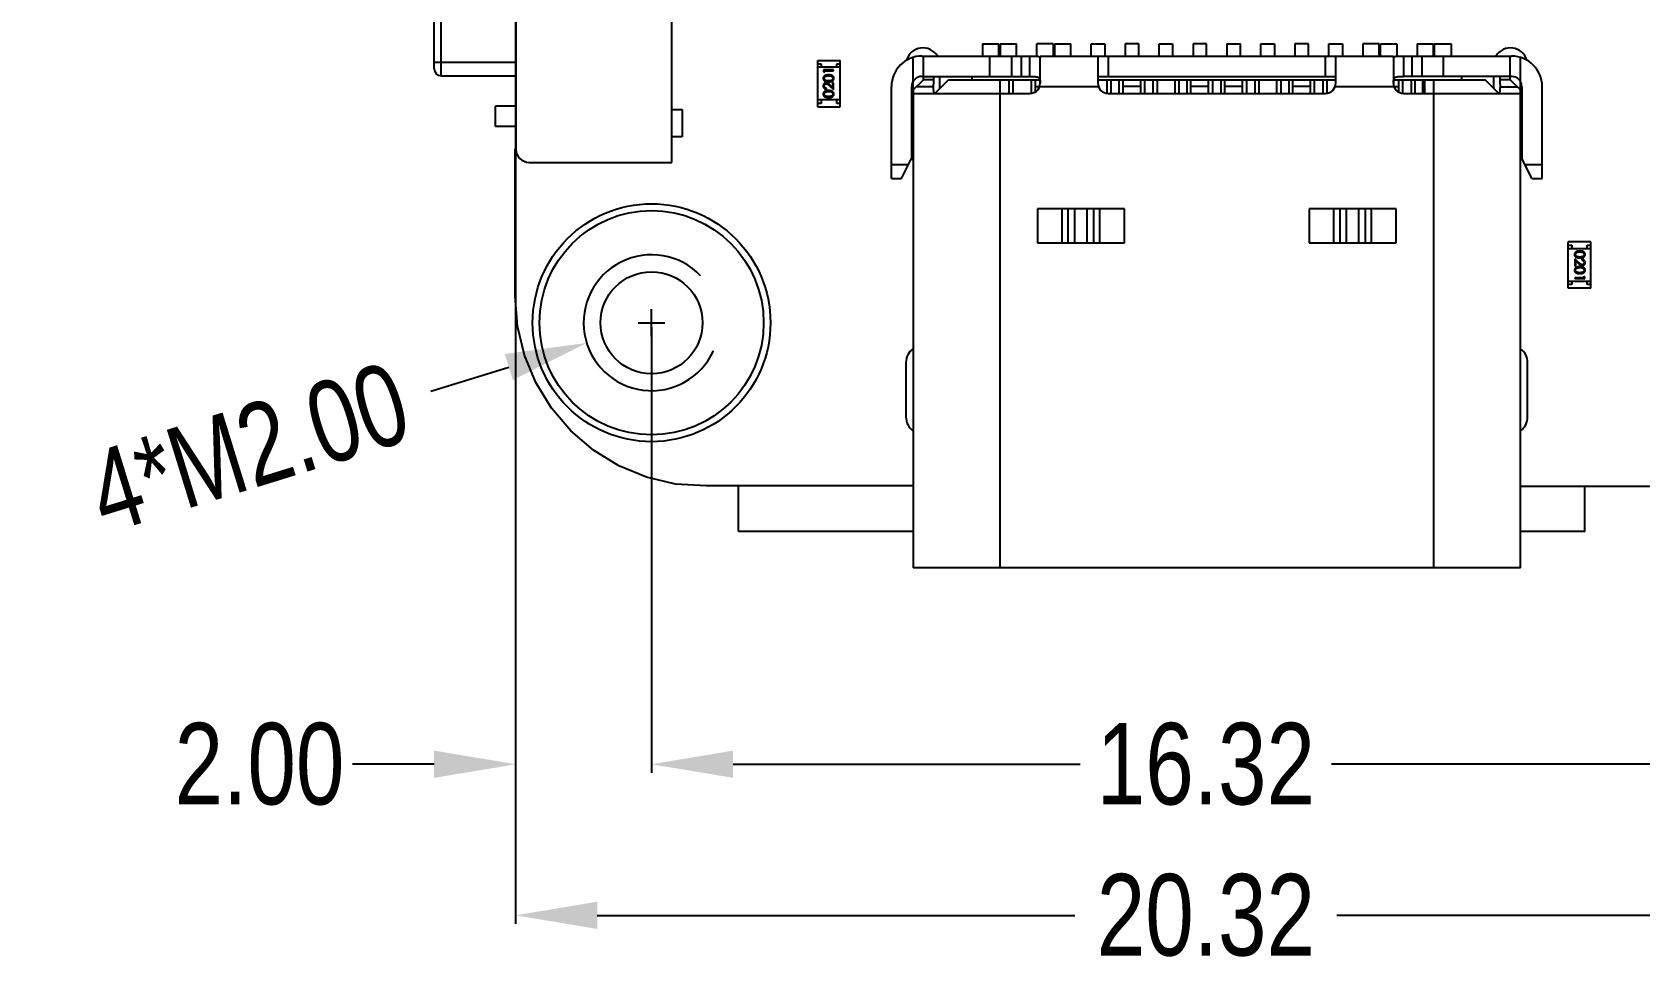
# Model space of a CAD drawing. Header units: inches. Extents: x -13 to 119, y -33 to 44.
# Drawn here: x 80.56 to 104.23, y -18.04 to -4.26 of the extents above; entities that cross this region are included whole.
import ezdxf

# ---------------------------------------------------------------- set-up
doc = ezdxf.new("R2010")
doc.units = ezdxf.units.IN
doc.header["$LTSCALE"] = 1.21
doc.header["$MEASUREMENT"] = 0
doc.header["$PDMODE"] = 3
doc.header["$PDSIZE"] = 0.3125
doc.layers.get('0').update_dxf_attribs({"linetype": 'CONTINUOUS'})
doc.layers.get('Defpoints').update_dxf_attribs({"linetype": 'CONTINUOUS'})
doc.layers.add('DIM', color=3, linetype='CONTINUOUS')
doc.styles.get("Standard").update_dxf_attribs({"font": 'txt', "width": 0.8})
doc.dimstyles.get("Standard").update_dxf_attribs({"dimtxt": 0.15625, "dimasz": 0.1875, "dimexe": 0.125, "dimexo": 0.0625, "dimgap": 0.09, "dimtad": 0, "dimtih": 1, "dimtoh": 1, "dimzin": 4, "dimdsep": 46, "dimtxsty": 'Standard', "dimblk": '_FILLED', "dimblk1": '_FILLED', "dimblk2": '_FILLED', "dimcen": 0.09, "dimazin": 1, "dimtp": 0.01, "dimtm": 0.01, "dimtfac": 1, "dimtofl": 0, "dimtmove": 0, "dimatfit": 3, "dimldrblk": '_FILLED', "dimfxl": 1, "dimtolj": 1, "dimtzin": 4, "dimarcsym": 0})

# ---------------------------------------------------------------- blocks, each defined once
blk = doc.blocks.new('_FILLED')
at = {"color": 0, "linetype": 'ByBlock'}
blk.add_solid([(0, 0), (-1, 0.167), (-1, -0.167)], dxfattribs=at)
blk = doc.blocks.new('*D25')
at = {"layer": 'Defpoints', "color": 0}
for p in [(89.682, -8.532), (106.002, -8.532), (89.682, -15.027)]:
    blk.add_point(p, dxfattribs=at)
at = {"layer": 'DIM', "color": 0, "lineweight": -2}
for p, q in [((89.682, -8.595), (89.682, -15.152)), ((106.002, -8.595), (106.002, -15.152)), ((90.882, -15.027), (95.992, -15.027)), ((104.802, -15.027), (99.692, -15.027))]:
    blk.add_line(p, q, dxfattribs=at)
at = {"layer": 'DIM', "color": 0, "lineweight": -2, "xscale": 1.2, "yscale": 1.2, "zscale": 1.2, "rotation": 180}
blk.add_blockref('_FILLED', (89.682, -15.027), dxfattribs=at)
at = {"layer": 'DIM', "color": 0, "lineweight": -2, "xscale": 1.2, "yscale": 1.2, "zscale": 1.2}
blk.add_blockref('_FILLED', (106.002, -15.027), dxfattribs=at)
at = {"layer": 'DIM', "color": 0, "insert": (97.842, -15.027), "char_height": 1.2, "attachment_point": 5}
blk.add_mtext('\\A1;16.32', dxfattribs=at)
blk = doc.blocks.new('*D26')
at = {"layer": 'Defpoints', "color": 0}
for p in [(87.682, 22.649), (108.002, -8.147), (108.002, -17.25)]:
    blk.add_point(p, dxfattribs=at)
at = {"layer": 'DIM', "color": 0, "lineweight": -2}
for p, q in [((87.682, 22.586), (87.682, -17.375)), ((108.002, -8.21), (108.002, -17.375)), ((88.882, -17.25), (95.912, -17.25)), ((106.802, -17.25), (99.772, -17.25))]:
    blk.add_line(p, q, dxfattribs=at)
at = {"layer": 'DIM', "color": 0, "lineweight": -2, "xscale": 1.2, "yscale": 1.2, "zscale": 1.2, "rotation": 180}
blk.add_blockref('_FILLED', (87.682, -17.25), dxfattribs=at)
at = {"layer": 'DIM', "color": 0, "lineweight": -2, "xscale": 1.2, "yscale": 1.2, "zscale": 1.2}
blk.add_blockref('_FILLED', (108.002, -17.25), dxfattribs=at)
at = {"layer": 'DIM', "color": 0, "insert": (97.842, -17.25), "char_height": 1.2, "attachment_point": 5}
blk.add_mtext('\\A1;20.32', dxfattribs=at)
blk = doc.blocks.new('*D33')
at = {"layer": 'Defpoints', "color": 0}
for p in [(89.682, -8.532), (87.682, -15.027), (87.682, -15.027)]:
    blk.add_point(p, dxfattribs=at)
at = {"layer": 'DIM', "color": 0, "lineweight": -2}
for p, q in [((89.682, -8.595), (89.682, -15.152)), ((86.482, -15.027), (85.282, -15.027)), ((87.682, -15.09), (87.682, -15.152)), ((90.882, -15.027), (92.082, -15.027))]:
    blk.add_line(p, q, dxfattribs=at)
at = {"layer": 'DIM', "color": 0, "lineweight": -2, "xscale": 1.2, "yscale": 1.2, "zscale": 1.2}
blk.add_blockref('_FILLED', (87.682, -15.027), dxfattribs=at)
at = {"layer": 'DIM', "color": 0, "lineweight": -2, "xscale": 1.2, "yscale": 1.2, "zscale": 1.2, "rotation": 180}
blk.add_blockref('_FILLED', (89.682, -15.027), dxfattribs=at)
at = {"layer": 'DIM', "color": 0, "insert": (83.912, -15.027), "char_height": 1.2, "attachment_point": 5}
blk.add_mtext('\\A1;2.00', dxfattribs=at)
blk = doc.blocks.new('*D39')
at = {"layer": 'Defpoints', "color": 0}
for p in [(90.638, -8.235), (88.727, -8.828)]:
    blk.add_point(p, dxfattribs=at)
at = {"layer": 'DIM', "color": 0, "lineweight": -2}
for p, q in [((89.682, -8.729), (89.682, -8.333)), ((89.484, -8.531), (89.88, -8.531)), ((86.435, -9.538), (87.581, -9.183))]:
    blk.add_line(p, q, dxfattribs=at)
at = {"layer": 'DIM', "color": 0, "lineweight": -2, "xscale": 1.2, "yscale": 1.2, "zscale": 1.2, "rotation": 17.21939374093092}
blk.add_blockref('_FILLED', (88.727, -8.828), dxfattribs=at)
at = {"layer": 'DIM', "color": 0, "insert": (83.751, -10.37), "char_height": 1.2, "attachment_point": 5, "rotation": 17.2194}
blk.add_mtext('\\A1;4*M2.00', dxfattribs=at)

msp = doc.modelspace()

# ---------------------------------------------------------------- linework, layer by layer
at = {"color": 7, "linetype": 'Continuous'}
for p, q in [((89.983, -6.171), (89.983, -1.621)), ((87.683, -1.821), (87.683, -5.971)), ((86.483, -4.796), (86.483, -2.996)), ((86.583, -4.896), (86.583, -2.896)), ((94.553, -4.429), (94.793, -4.429)), ((94.553, -4.429), (94.553, -4.607)), ((94.793, -4.607), (94.793, -4.429)), ((94.813, -4.429), (95.053, -4.429)), ((94.813, -4.429), (94.813, -4.607)), ((95.053, -4.607), (95.053, -4.429)), ((95.593, -4.429), (95.353, -4.429)), ((95.353, -4.607), (95.353, -4.429)), ((95.593, -4.429), (95.593, -4.607)), ((95.613, -4.429), (95.853, -4.429)), ((95.613, -4.429), (95.613, -4.607)), ((95.853, -4.607), (95.853, -4.429)), ((96.153, -4.429), (96.353, -4.429)), ((96.153, -4.607), (96.153, -4.429)), ((96.353, -4.429), (96.353, -4.607)), ((96.853, -4.429), (96.653, -4.429)), ((96.653, -4.429), (96.653, -4.607)), ((96.853, -4.607), (96.853, -4.429)), ((97.153, -4.429), (97.353, -4.429)), ((97.153, -4.607), (97.153, -4.429)), ((97.353, -4.429), (97.353, -4.607)), ((97.853, -4.429), (97.653, -4.429)), ((97.653, -4.429), (97.653, -4.607)), ((97.853, -4.607), (97.853, -4.429)), ((98.153, -4.429), (98.353, -4.429)), ((98.153, -4.429), (98.153, -4.607)), ((98.353, -4.607), (98.353, -4.429)), ((98.653, -4.429), (98.853, -4.429)), ((98.653, -4.607), (98.653, -4.429)), ((98.853, -4.429), (98.853, -4.607)), ((99.353, -4.429), (99.153, -4.429)), ((99.153, -4.429), (99.153, -4.607)), ((99.353, -4.607), (99.353, -4.429)), ((99.653, -4.429), (99.853, -4.429)), ((99.653, -4.607), (99.653, -4.429)), ((99.853, -4.429), (99.853, -4.607)), ((100.393, -4.429), (100.153, -4.429)), ((100.153, -4.429), (100.153, -4.607)), ((100.393, -4.607), (100.393, -4.429)), ((100.413, -4.429), (100.653, -4.429)), ((100.413, -4.607), (100.413, -4.429)), ((100.653, -4.429), (100.653, -4.607)), ((100.953, -4.429), (101.188, -4.429)), ((100.953, -4.429), (100.953, -4.607)), ((101.188, -4.429), (101.188, -4.608)), ((101.203, -4.429), (101.453, -4.429)), ((101.203, -4.429), (101.203, -4.608)), ((101.453, -4.429), (101.453, -4.608)), ((86.483, -4.696), (87.683, -4.696)), ((92.128, -4.673), (92.458, -4.673)), ((92.128, -5.353), (92.128, -4.673)), ((92.128, -4.723), (92.178, -4.723)), ((92.178, -4.723), (92.178, -4.773)), ((92.408, -4.723), (92.458, -4.723)), ((92.408, -4.773), (92.408, -4.723)), ((92.458, -5.353), (92.458, -4.673)), ((93.533, -5.105), (93.533, -4.626)), ((93.663, -4.607), (95.253, -4.607)), ((93.683, -4.957), (93.683, -4.607)), ((94.663, -4.907), (94.663, -4.607)), ((94.984, -4.907), (94.984, -4.607)), ((95.124, -4.607), (95.124, -4.907)), ((95.253, -4.907), (95.253, -4.607)), ((95.403, -4.607), (100.603, -4.607)), ((95.403, -5.007), (95.403, -4.633)), ((96.253, -4.607), (96.253, -5.007)), ((96.403, -4.607), (96.403, -4.907)), ((99.603, -4.907), (99.603, -4.607)), ((99.753, -5.007), (99.753, -4.607)), ((100.603, -4.633), (100.603, -5.007)), ((100.753, -4.607), (102.343, -4.608)), ((100.753, -4.607), (100.753, -4.907)), ((100.881, -4.907), (100.881, -4.607)), ((101.021, -4.607), (101.021, -4.907)), ((101.342, -4.908), (101.342, -4.608)), ((102.323, -4.958), (102.323, -4.608)), ((102.473, -5.106), (102.473, -4.627)), ((86.583, -4.896), (87.683, -4.896)), ((92.458, -4.773), (92.128, -4.773)), ((92.363, -4.811), (92.213, -4.811)), ((92.213, -4.811), (92.213, -4.839)), ((92.213, -4.839), (92.228, -4.847)), ((92.228, -4.824), (92.363, -4.824)), ((92.228, -4.847), (92.228, -4.824)), ((92.288, -4.897), (92.325, -4.903)), ((92.363, -4.824), (92.363, -4.811)), ((93.534, -5.105), (93.683, -4.957)), ((93.663, -4.907), (95.253, -4.907)), ((93.833, -4.957), (93.683, -4.957)), ((93.833, -4.907), (93.833, -5.021)), ((94.053, -4.957), (93.853, -5.157)), ((93.927, -5.082), (93.927, -4.907)), ((94.053, -4.957), (95.397, -4.957)), ((94.403, -4.957), (94.403, -4.907)), ((94.812, -12.137), (94.813, -4.957)), ((94.94, -4.957), (94.94, -5.157)), ((95, -4.957), (95, -5.157)), ((95.268, -4.957), (95.268, -5.155)), ((95.328, -4.957), (95.328, -5.135)), ((96.253, -4.907), (99.753, -4.907)), ((96.253, -4.957), (99.753, -4.957)), ((96.383, -4.957), (96.383, -5.154)), ((96.443, -4.957), (96.443, -5.157)), ((96.563, -4.957), (96.563, -5.157)), ((96.623, -5.157), (96.623, -4.957)), ((96.883, -5.157), (96.883, -4.957)), ((96.943, -5.157), (96.943, -4.957)), ((97.063, -4.957), (97.063, -5.157)), ((97.123, -4.957), (97.123, -5.157)), ((97.383, -4.957), (97.383, -5.157)), ((97.443, -4.957), (97.443, -5.157)), ((97.563, -4.957), (97.563, -5.157)), ((97.623, -5.157), (97.623, -4.957)), ((97.883, -5.157), (97.883, -4.957)), ((97.943, -5.157), (97.943, -4.957)), ((98.063, -4.957), (98.063, -5.157)), ((98.123, -5.157), (98.123, -4.957)), ((98.383, -5.157), (98.383, -4.957)), ((98.443, -5.157), (98.443, -4.957)), ((98.563, -4.957), (98.563, -5.157)), ((98.623, -4.957), (98.623, -5.157)), ((98.883, -4.957), (98.883, -5.157)), ((98.943, -4.957), (98.943, -5.157)), ((99.063, -4.957), (99.063, -5.157)), ((99.123, -5.157), (99.123, -4.957)), ((99.383, -5.157), (99.383, -4.957)), ((99.443, -5.157), (99.443, -4.957)), ((99.563, -4.957), (99.563, -5.157)), ((99.623, -4.957), (99.623, -5.154)), ((100.608, -4.957), (101.953, -4.958)), ((100.683, -5.138), (100.683, -4.957)), ((100.743, -5.156), (100.743, -4.957)), ((102.343, -4.908), (100.753, -4.907)), ((100.863, -4.957), (100.863, -5.157)), ((100.923, -5.157), (100.923, -4.957)), ((101.035, -5.157), (101.035, -4.957)), ((101.065, -5.157), (101.065, -4.957)), ((101.193, -4.957), (101.192, -12.137)), ((101.603, -4.908), (101.603, -4.958)), ((102.153, -5.158), (101.953, -4.958)), ((102.077, -4.908), (102.077, -5.083)), ((102.173, -5.021), (102.173, -4.908)), ((102.323, -4.958), (102.173, -4.958)), ((102.323, -4.958), (102.471, -5.106)), ((92.259, -5.095), (92.259, -5.082)), ((92.288, -5.128), (92.325, -5.134)), ((92.301, -5.043), (92.363, -5.101)), ((92.347, -5.069), (92.307, -5.032)), ((92.363, -4.999), (92.347, -4.999)), ((92.347, -4.999), (92.347, -5.069)), ((92.363, -5.101), (92.363, -4.999)), ((93.212, -6.407), (93.213, -5.057)), ((93.512, -6.107), (93.513, -5.057)), ((93.533, -5.107), (93.532, -12.137)), ((93.548, -5.157), (95.253, -5.157)), ((93.583, -5.057), (93.833, -5.057)), ((93.833, -5.057), (93.833, -5.021)), ((95.328, -5.057), (96.261, -5.057)), ((96.403, -5.157), (99.603, -5.157)), ((96.883, -5.057), (96.623, -5.057)), ((97.883, -5.057), (97.623, -5.057)), ((98.383, -5.057), (98.123, -5.057)), ((99.383, -5.057), (99.123, -5.057)), ((99.744, -5.057), (100.683, -5.057)), ((100.753, -5.157), (102.457, -5.158)), ((102.173, -5.021), (102.172, -5.058)), ((102.172, -5.058), (102.423, -5.058)), ((102.472, -12.138), (102.473, -5.108)), ((102.493, -5.058), (102.492, -6.108)), ((102.792, -6.408), (102.793, -5.058)), ((87.683, -5.346), (87.383, -5.346)), ((87.383, -5.646), (87.383, -5.346)), ((89.983, -5.396), (90.133, -5.396)), ((90.133, -5.396), (90.133, -5.796)), ((92.458, -5.253), (92.128, -5.253)), ((92.178, -5.303), (92.128, -5.303)), ((92.128, -5.353), (92.458, -5.353)), ((92.178, -5.253), (92.178, -5.303)), ((92.408, -5.303), (92.408, -5.253)), ((92.458, -5.303), (92.408, -5.303)), ((93.533, -5.314), (93.513, -5.314)), ((102.493, -5.314), (102.473, -5.314)), ((87.683, -5.646), (87.383, -5.646)), ((90.133, -5.796), (89.983, -5.796)), ((93.532, -5.827), (93.512, -5.827)), ((102.492, -5.828), (102.472, -5.828)), ((87.674, -8.141), (87.674, -5.971)), ((93.362, -6.407), (93.512, -6.107)), ((93.512, -5.977), (93.532, -5.977)), ((102.472, -5.978), (102.492, -5.978)), ((102.642, -6.408), (102.492, -6.108)), ((87.883, -6.171), (89.983, -6.171)), ((93.462, -6.207), (93.212, -6.207)), ((102.792, -6.208), (102.542, -6.208)), ((93.212, -6.407), (93.362, -6.407)), ((102.642, -6.408), (102.792, -6.408)), ((96.643, -6.857), (95.362, -6.857)), ((95.362, -6.857), (95.362, -7.357)), ((95.728, -7.357), (95.728, -6.857)), ((95.817, -7.357), (95.817, -6.857)), ((95.908, -6.857), (95.908, -7.357)), ((96.096, -7.357), (96.096, -6.857)), ((96.188, -6.857), (96.188, -7.357)), ((96.277, -6.857), (96.276, -7.357)), ((96.643, -7.357), (96.643, -6.857)), ((100.643, -6.857), (99.362, -6.857)), ((99.362, -6.857), (99.362, -7.357)), ((99.728, -7.357), (99.728, -6.857)), ((99.817, -7.357), (99.817, -6.857)), ((99.908, -6.857), (99.908, -7.357)), ((100.096, -7.357), (100.096, -6.857)), ((100.188, -6.857), (100.188, -7.357)), ((100.277, -6.857), (100.276, -7.357)), ((100.643, -7.357), (100.643, -6.857)), ((95.362, -7.357), (96.643, -7.357)), ((99.362, -7.357), (100.643, -7.357)), ((103.507, -7.34), (103.177, -7.34)), ((103.177, -8.02), (103.177, -7.34)), ((103.177, -7.39), (103.227, -7.39)), ((103.177, -7.44), (103.507, -7.44)), ((103.227, -7.39), (103.227, -7.44)), ((103.347, -7.564), (103.309, -7.558)), ((103.457, -7.39), (103.507, -7.39)), ((103.457, -7.44), (103.457, -7.39)), ((103.507, -8.02), (103.507, -7.34)), ((103.334, -7.649), (103.272, -7.591)), ((103.272, -7.591), (103.272, -7.693)), ((103.272, -7.693), (103.288, -7.693)), ((103.288, -7.623), (103.328, -7.661)), ((103.288, -7.693), (103.288, -7.623)), ((103.347, -7.795), (103.309, -7.789)), ((103.376, -7.597), (103.376, -7.61)), ((103.177, -7.92), (103.507, -7.92)), ((103.227, -7.97), (103.177, -7.97)), ((103.507, -8.02), (103.177, -8.02)), ((103.227, -7.92), (103.227, -7.97)), ((103.407, -7.868), (103.272, -7.868)), ((103.272, -7.868), (103.272, -7.881)), ((103.272, -7.881), (103.422, -7.881)), ((103.422, -7.854), (103.407, -7.845)), ((103.407, -7.845), (103.407, -7.868)), ((103.422, -7.881), (103.422, -7.854)), ((103.457, -7.97), (103.457, -7.92)), ((103.507, -7.97), (103.457, -7.97)), ((87.708, -8.579), (87.674, -8.141)), ((87.811, -9.006), (87.708, -8.579)), ((87.979, -9.412), (87.811, -9.006)), ((93.427, -9.117), (93.427, -9.917)), ((102.577, -9.917), (102.577, -9.117)), ((88.208, -9.786), (87.979, -9.412)), ((88.494, -10.12), (88.208, -9.786)), ((88.827, -10.406), (88.494, -10.12)), ((89.202, -10.635), (88.827, -10.406)), ((89.608, -10.803), (89.202, -10.635)), ((90.035, -10.906), (89.608, -10.803)), ((90.485, -10.931), (90.035, -10.906)), ((93.532, -10.933), (90.485, -10.931)), ((90.962, -11.603), (90.962, -10.932)), ((105.212, -10.94), (102.472, -10.939)), ((103.422, -11.603), (103.422, -10.939)), ((93.532, -11.603), (90.962, -11.603)), ((103.422, -11.603), (102.472, -11.603)), ((102.472, -12.138), (93.532, -12.137))]:
    msp.add_line(p, q, dxfattribs=at)
for radius in [1.75, 1.65]:
    msp.add_circle((89.682, -8.531), radius, dxfattribs=at)
for centre, radius, start, end in [((93.677, -4.737), 0.25, 31.9121, 163.4008), ((102.327, -4.737), 0.25, 16.4822, 148.2457), ((93.663, -5.057), 0.45, 89.9963, 179.9963), ((102.343, -5.058), 0.45, 359.9963, 89.9963), ((86.583, -4.796), 0.1, 180, 270), ((93.663, -5.057), 0.15, 89.9963, 179.9963), ((102.343, -5.058), 0.15, 359.9963, 89.9963), ((95.253, -5.007), 0.15, 269.9963, 359.9963), ((96.403, -5.007), 0.15, 179.9963, 269.9963), ((99.603, -5.007), 0.15, 269.9963, 359.9963), ((100.753, -5.007), 0.15, 179.9963, 269.9963), ((93.383, -5.315), 0.15, 330.0921, 359.9963), ((102.623, -5.315), 0.15, 179.9963, 209.9004), ((87.883, -5.971), 0.2, 180, 270), ((93.677, -5.937), 0.25, 226.5815, 234.0114), ((102.327, -5.937), 0.25, 305.9605, 313.3611), ((93.677, -9.117), 0.25, 126.0252, 180), ((102.327, -9.117), 0.25, 0, 54.0758), ((93.677, -9.917), 0.25, 180, 233.9333), ((102.327, -9.917), 0.25, 305.8821, 0)]:
    msp.add_arc(centre, radius, start, end, dxfattribs=at)
for points, knots in [([(95.253, -4.607), (95.262, -4.607), (95.282, -4.607), (95.31, -4.607), (95.336, -4.608), (95.358, -4.609), (95.377, -4.612), (95.391, -4.616), (95.4, -4.623), (95.403, -4.63), (95.403, -4.633)], [0, 0, 0, 0, 0.184568, 0.362245, 0.525436, 0.668087, 0.785345, 0.875124, 0.941747, 1, 1, 1, 1]), ([(100.603, -4.633), (100.603, -4.63), (100.605, -4.623), (100.614, -4.616), (100.628, -4.612), (100.647, -4.609), (100.669, -4.608), (100.695, -4.608), (100.723, -4.607), (100.743, -4.607), (100.753, -4.607)], [0, 0, 0, 0, 0.058249, 0.124867, 0.214663, 0.331928, 0.474576, 0.637764, 0.815436, 1, 1, 1, 1]), ([(92.288, -4.884), (92.286, -4.884), (92.281, -4.884), (92.274, -4.884), (92.268, -4.885), (92.262, -4.886), (92.257, -4.887), (92.252, -4.888), (92.247, -4.889), (92.243, -4.891), (92.239, -4.893), (92.235, -4.894), (92.231, -4.897), (92.228, -4.899), (92.225, -4.901), (92.222, -4.904), (92.22, -4.907), (92.217, -4.909), (92.215, -4.912), (92.214, -4.915), (92.212, -4.919), (92.211, -4.922), (92.21, -4.925), (92.209, -4.929), (92.209, -4.932), (92.209, -4.935), (92.209, -4.936)], [0, 0, 0, 0, 0.065278, 0.127205, 0.186168, 0.241675, 0.294115, 0.343609, 0.390387, 0.434463, 0.476646, 0.517002, 0.555936, 0.593716, 0.630057, 0.665601, 0.700745, 0.734917, 0.768681, 0.802087, 0.834849, 0.867433, 0.900138, 0.932806, 0.966212, 1, 1, 1, 1]), ([(92.209, -4.936), (92.209, -4.937), (92.209, -4.939), (92.209, -4.943), (92.21, -4.946), (92.211, -4.949), (92.212, -4.953), (92.214, -4.956), (92.215, -4.959), (92.217, -4.962), (92.219, -4.964), (92.222, -4.967), (92.225, -4.97), (92.228, -4.972), (92.231, -4.974), (92.234, -4.976), (92.238, -4.978), (92.242, -4.98), (92.246, -4.981), (92.251, -4.982), (92.256, -4.983), (92.262, -4.984), (92.268, -4.985), (92.274, -4.986), (92.281, -4.986), (92.285, -4.986), (92.288, -4.986)], [0, 0, 0, 0, 0.033742, 0.066533, 0.099153, 0.13154, 0.164087, 0.196563, 0.229707, 0.263315, 0.297504, 0.331686, 0.366482, 0.4021, 0.438958, 0.476748, 0.515985, 0.556589, 0.599519, 0.645765, 0.695487, 0.748721, 0.805687, 0.866754, 0.931405, 1, 1, 1, 1]), ([(92.224, -4.935), (92.224, -4.934), (92.225, -4.93), (92.226, -4.926), (92.228, -4.921), (92.23, -4.917), (92.233, -4.914), (92.235, -4.912), (92.237, -4.91), (92.239, -4.908), (92.242, -4.907), (92.245, -4.905), (92.248, -4.904), (92.252, -4.902), (92.255, -4.901), (92.259, -4.9), (92.263, -4.899), (92.268, -4.899), (92.272, -4.898), (92.277, -4.898), (92.282, -4.897), (92.286, -4.897), (92.288, -4.897)], [0, 0, 0, 0, 0.059689, 0.119507, 0.181075, 0.246162, 0.279894, 0.314468, 0.350403, 0.387474, 0.426147, 0.466624, 0.508745, 0.553328, 0.600058, 0.649177, 0.700552, 0.754894, 0.811825, 0.871514, 0.934319, 1, 1, 1, 1]), ([(92.288, -4.972), (92.286, -4.972), (92.282, -4.972), (92.276, -4.972), (92.271, -4.972), (92.266, -4.971), (92.261, -4.971), (92.257, -4.97), (92.254, -4.969), (92.25, -4.968), (92.247, -4.967), (92.244, -4.965), (92.241, -4.964), (92.239, -4.962), (92.237, -4.96), (92.234, -4.958), (92.233, -4.956), (92.23, -4.954), (92.228, -4.95), (92.226, -4.945), (92.225, -4.94), (92.224, -4.937), (92.224, -4.935)], [0, 0, 0, 0, 0.073302, 0.142286, 0.206253, 0.266017, 0.321612, 0.372532, 0.419497, 0.462398, 0.502825, 0.541489, 0.579034, 0.615143, 0.650298, 0.684912, 0.718701, 0.752189, 0.817245, 0.879117, 0.939613, 1, 1, 1, 1]), ([(92.367, -4.936), (92.367, -4.935), (92.367, -4.932), (92.366, -4.929), (92.365, -4.925), (92.365, -4.922), (92.363, -4.919), (92.362, -4.915), (92.36, -4.912), (92.358, -4.909), (92.356, -4.906), (92.353, -4.904), (92.351, -4.901), (92.348, -4.899), (92.344, -4.896), (92.341, -4.894), (92.337, -4.892), (92.333, -4.891), (92.328, -4.889), (92.324, -4.888), (92.319, -4.887), (92.313, -4.886), (92.307, -4.885), (92.301, -4.884), (92.295, -4.884), (92.29, -4.884), (92.288, -4.884)], [0, 0, 0, 0, 0.033824, 0.067298, 0.10028, 0.133019, 0.165736, 0.198792, 0.232372, 0.266409, 0.301016, 0.336196, 0.371972, 0.408574, 0.446394, 0.485225, 0.525372, 0.567224, 0.611081, 0.65775, 0.70702, 0.759235, 0.814484, 0.873227, 0.934937, 1, 1, 1, 1]), ([(92.351, -4.935), (92.351, -4.937), (92.351, -4.94), (92.35, -4.945), (92.348, -4.95), (92.345, -4.954), (92.343, -4.956), (92.341, -4.959), (92.339, -4.96), (92.337, -4.962), (92.334, -4.964), (92.331, -4.965), (92.328, -4.967), (92.325, -4.968), (92.322, -4.969), (92.318, -4.97), (92.314, -4.971), (92.309, -4.971), (92.305, -4.972), (92.299, -4.972), (92.294, -4.972), (92.29, -4.972), (92.288, -4.972)], [0, 0, 0, 0, 0.060034, 0.120278, 0.182348, 0.247919, 0.281641, 0.315701, 0.350322, 0.385703, 0.421819, 0.459196, 0.497866, 0.538301, 0.58121, 0.628183, 0.679403, 0.734699, 0.794074, 0.858416, 0.927049, 1, 1, 1, 1]), ([(92.288, -4.986), (92.29, -4.986), (92.295, -4.986), (92.302, -4.986), (92.308, -4.985), (92.314, -4.984), (92.319, -4.983), (92.325, -4.982), (92.329, -4.981), (92.334, -4.98), (92.338, -4.978), (92.341, -4.976), (92.345, -4.974), (92.348, -4.972), (92.351, -4.969), (92.354, -4.967), (92.356, -4.964), (92.358, -4.962), (92.36, -4.959), (92.362, -4.956), (92.363, -4.953), (92.365, -4.949), (92.365, -4.946), (92.366, -4.943), (92.367, -4.939), (92.367, -4.937), (92.367, -4.936)], [0, 0, 0, 0, 0.068113, 0.132564, 0.193427, 0.250218, 0.303569, 0.353576, 0.400235, 0.443586, 0.484619, 0.524292, 0.56238, 0.599049, 0.63494, 0.669782, 0.704009, 0.737842, 0.771098, 0.803896, 0.836415, 0.868639, 0.900715, 0.933378, 0.966213, 1, 1, 1, 1]), ([(92.325, -4.903), (92.327, -4.903), (92.329, -4.904), (92.331, -4.906), (92.334, -4.907), (92.337, -4.909), (92.339, -4.91), (92.341, -4.912), (92.343, -4.914), (92.345, -4.917), (92.348, -4.921), (92.35, -4.925), (92.351, -4.93), (92.351, -4.934), (92.351, -4.935)], [0, 0, 0, 0, 0.075949, 0.148549, 0.218996, 0.286119, 0.351826, 0.416074, 0.478265, 0.540325, 0.660405, 0.774606, 0.887187, 1, 1, 1, 1]), ([(95.253, -4.907), (95.264, -4.907), (95.285, -4.907), (95.316, -4.907), (95.344, -4.91), (95.369, -4.916), (95.388, -4.93), (95.397, -4.952), (95.401, -4.978), (95.402, -4.997), (95.402, -5.007)], [0, 0, 0, 0, 0.152712, 0.297903, 0.428287, 0.53978, 0.63798, 0.740984, 0.861776, 1, 1, 1, 1]), ([(100.603, -5.007), (100.603, -4.997), (100.604, -4.979), (100.608, -4.952), (100.616, -4.934), (100.627, -4.923), (100.64, -4.915), (100.661, -4.91), (100.689, -4.908), (100.72, -4.907), (100.741, -4.907), (100.753, -4.907)], [0, 0, 0, 0, 0.138155, 0.258905, 0.36183, 0.410568, 0.460694, 0.572168, 0.702395, 0.847441, 1, 1, 1, 1]), ([(92.253, -5.001), (92.252, -5.001), (92.249, -5.001), (92.245, -5.002), (92.241, -5.003), (92.237, -5.004), (92.233, -5.006), (92.229, -5.008), (92.225, -5.011), (92.222, -5.014), (92.219, -5.017), (92.216, -5.021), (92.214, -5.024), (92.212, -5.028), (92.211, -5.032), (92.21, -5.037), (92.209, -5.042), (92.209, -5.045), (92.209, -5.047)], [0, 0, 0, 0, 0.06271, 0.123347, 0.183401, 0.242828, 0.302097, 0.36242, 0.423725, 0.487032, 0.550491, 0.612709, 0.674265, 0.73617, 0.799211, 0.863483, 0.930525, 1, 1, 1, 1]), ([(92.209, -5.047), (92.209, -5.048), (92.209, -5.052), (92.21, -5.056), (92.211, -5.061), (92.212, -5.065), (92.214, -5.07), (92.217, -5.074), (92.22, -5.077), (92.223, -5.081), (92.227, -5.084), (92.23, -5.087), (92.235, -5.09), (92.239, -5.092), (92.244, -5.093), (92.248, -5.094), (92.254, -5.095), (92.257, -5.095), (92.259, -5.095)], [0, 0, 0, 0, 0.06445, 0.126725, 0.187421, 0.247417, 0.306749, 0.366595, 0.427749, 0.490235, 0.553031, 0.614805, 0.676505, 0.738096, 0.801021, 0.864897, 0.931209, 1, 1, 1, 1]), ([(92.288, -5.115), (92.286, -5.115), (92.281, -5.115), (92.274, -5.115), (92.268, -5.116), (92.262, -5.116), (92.257, -5.117), (92.252, -5.118), (92.247, -5.12), (92.243, -5.121), (92.239, -5.123), (92.235, -5.125), (92.231, -5.127), (92.228, -5.13), (92.225, -5.132), (92.222, -5.135), (92.22, -5.137), (92.217, -5.14), (92.215, -5.143), (92.214, -5.146), (92.212, -5.149), (92.211, -5.153), (92.21, -5.156), (92.209, -5.159), (92.209, -5.163), (92.209, -5.165), (92.209, -5.166)], [0, 0, 0, 0, 0.065278, 0.127205, 0.186168, 0.241675, 0.294115, 0.343609, 0.390387, 0.434463, 0.476646, 0.517002, 0.555936, 0.593716, 0.630057, 0.665601, 0.700745, 0.734917, 0.768681, 0.802087, 0.834849, 0.867433, 0.900138, 0.932806, 0.966212, 1, 1, 1, 1]), ([(92.209, -5.166), (92.209, -5.168), (92.209, -5.17), (92.209, -5.173), (92.21, -5.177), (92.211, -5.18), (92.212, -5.183), (92.214, -5.186), (92.215, -5.189), (92.217, -5.192), (92.219, -5.195), (92.222, -5.198), (92.225, -5.2), (92.228, -5.203), (92.231, -5.205), (92.234, -5.207), (92.238, -5.209), (92.242, -5.21), (92.246, -5.212), (92.251, -5.213), (92.256, -5.214), (92.262, -5.215), (92.268, -5.216), (92.274, -5.216), (92.281, -5.217), (92.285, -5.217), (92.288, -5.217)], [0, 0, 0, 0, 0.033742, 0.066533, 0.099153, 0.13154, 0.164087, 0.196563, 0.229707, 0.263315, 0.297504, 0.331686, 0.366482, 0.4021, 0.438958, 0.476748, 0.515985, 0.556589, 0.599519, 0.645765, 0.695487, 0.748721, 0.805687, 0.866754, 0.931405, 1, 1, 1, 1]), ([(92.224, -5.047), (92.224, -5.046), (92.224, -5.044), (92.225, -5.041), (92.225, -5.038), (92.226, -5.035), (92.228, -5.032), (92.229, -5.029), (92.231, -5.027), (92.233, -5.024), (92.236, -5.022), (92.238, -5.02), (92.24, -5.018), (92.243, -5.017), (92.246, -5.016), (92.249, -5.015), (92.252, -5.015), (92.254, -5.015), (92.255, -5.015)], [0, 0, 0, 0, 0.068027, 0.133505, 0.19695, 0.26027, 0.322741, 0.384982, 0.448465, 0.513424, 0.578224, 0.640011, 0.700094, 0.760067, 0.819012, 0.877878, 0.938035, 1, 1, 1, 1]), ([(92.259, -5.082), (92.258, -5.082), (92.255, -5.082), (92.251, -5.081), (92.248, -5.08), (92.244, -5.079), (92.241, -5.077), (92.238, -5.075), (92.236, -5.073), (92.233, -5.071), (92.231, -5.069), (92.229, -5.066), (92.228, -5.063), (92.227, -5.06), (92.226, -5.057), (92.225, -5.054), (92.224, -5.051), (92.224, -5.048), (92.224, -5.047)], [0, 0, 0, 0, 0.073648, 0.143686, 0.210962, 0.275557, 0.338064, 0.399311, 0.4594, 0.51934, 0.579024, 0.637809, 0.695959, 0.754122, 0.813113, 0.873453, 0.935561, 1, 1, 1, 1]), ([(92.224, -5.166), (92.224, -5.164), (92.225, -5.161), (92.226, -5.156), (92.228, -5.152), (92.23, -5.148), (92.233, -5.145), (92.235, -5.143), (92.237, -5.141), (92.239, -5.139), (92.242, -5.138), (92.245, -5.136), (92.248, -5.134), (92.252, -5.133), (92.255, -5.132), (92.259, -5.131), (92.263, -5.13), (92.268, -5.129), (92.272, -5.129), (92.277, -5.128), (92.282, -5.128), (92.286, -5.128), (92.288, -5.128)], [0, 0, 0, 0, 0.059689, 0.119507, 0.181075, 0.246162, 0.279894, 0.314468, 0.350403, 0.387474, 0.426147, 0.466624, 0.508745, 0.553328, 0.600058, 0.649177, 0.700552, 0.754894, 0.811825, 0.871514, 0.934319, 1, 1, 1, 1]), ([(92.288, -5.203), (92.286, -5.203), (92.282, -5.203), (92.276, -5.203), (92.271, -5.203), (92.266, -5.202), (92.261, -5.201), (92.257, -5.201), (92.254, -5.2), (92.25, -5.199), (92.247, -5.197), (92.244, -5.196), (92.241, -5.195), (92.239, -5.193), (92.237, -5.191), (92.234, -5.189), (92.233, -5.187), (92.23, -5.184), (92.228, -5.181), (92.226, -5.176), (92.225, -5.171), (92.224, -5.168), (92.224, -5.166)], [0, 0, 0, 0, 0.073302, 0.142286, 0.206253, 0.266017, 0.321612, 0.372532, 0.419497, 0.462398, 0.502825, 0.541489, 0.579034, 0.615143, 0.650298, 0.684912, 0.718701, 0.752189, 0.817245, 0.879117, 0.939613, 1, 1, 1, 1]), ([(92.307, -5.032), (92.306, -5.03), (92.303, -5.027), (92.298, -5.023), (92.294, -5.02), (92.29, -5.017), (92.287, -5.014), (92.283, -5.011), (92.28, -5.009), (92.276, -5.007), (92.272, -5.005), (92.266, -5.003), (92.26, -5.001), (92.256, -5.001), (92.253, -5.001)], [0, 0, 0, 0, 0.09953, 0.192079, 0.277712, 0.357454, 0.429648, 0.495771, 0.555538, 0.608657, 0.707578, 0.804328, 0.901298, 1, 1, 1, 1]), ([(92.255, -5.015), (92.256, -5.015), (92.26, -5.015), (92.264, -5.016), (92.269, -5.018), (92.273, -5.02), (92.276, -5.022), (92.279, -5.024), (92.282, -5.026), (92.285, -5.029), (92.288, -5.032), (92.292, -5.035), (92.296, -5.039), (92.299, -5.042), (92.301, -5.043)], [0, 0, 0, 0, 0.088014, 0.174976, 0.2638, 0.355443, 0.406413, 0.465519, 0.533076, 0.609353, 0.693899, 0.787171, 0.889197, 1, 1, 1, 1]), ([(92.367, -5.166), (92.367, -5.165), (92.367, -5.163), (92.366, -5.159), (92.365, -5.156), (92.365, -5.153), (92.363, -5.149), (92.362, -5.146), (92.36, -5.143), (92.358, -5.14), (92.356, -5.137), (92.353, -5.134), (92.351, -5.132), (92.348, -5.129), (92.344, -5.127), (92.341, -5.125), (92.337, -5.123), (92.333, -5.121), (92.328, -5.12), (92.324, -5.118), (92.319, -5.117), (92.313, -5.116), (92.307, -5.116), (92.301, -5.115), (92.295, -5.115), (92.29, -5.115), (92.288, -5.115)], [0, 0, 0, 0, 0.033824, 0.067298, 0.10028, 0.133019, 0.165736, 0.198792, 0.232372, 0.266409, 0.301016, 0.336196, 0.371972, 0.408574, 0.446394, 0.485225, 0.525372, 0.567224, 0.611081, 0.65775, 0.70702, 0.759235, 0.814484, 0.873227, 0.934937, 1, 1, 1, 1]), ([(92.288, -5.217), (92.29, -5.217), (92.295, -5.217), (92.302, -5.216), (92.308, -5.216), (92.314, -5.215), (92.319, -5.214), (92.325, -5.213), (92.329, -5.212), (92.334, -5.21), (92.338, -5.209), (92.341, -5.207), (92.345, -5.205), (92.348, -5.203), (92.351, -5.2), (92.354, -5.198), (92.356, -5.195), (92.358, -5.192), (92.36, -5.189), (92.362, -5.186), (92.363, -5.183), (92.365, -5.18), (92.365, -5.177), (92.366, -5.173), (92.367, -5.17), (92.367, -5.168), (92.367, -5.166)], [0, 0, 0, 0, 0.068113, 0.132564, 0.193427, 0.250218, 0.303569, 0.353576, 0.400235, 0.443586, 0.484619, 0.524292, 0.56238, 0.599049, 0.63494, 0.669782, 0.704009, 0.737842, 0.771098, 0.803896, 0.836415, 0.868639, 0.900715, 0.933378, 0.966213, 1, 1, 1, 1]), ([(92.351, -5.166), (92.351, -5.168), (92.351, -5.171), (92.35, -5.176), (92.348, -5.181), (92.345, -5.184), (92.343, -5.187), (92.341, -5.189), (92.339, -5.191), (92.337, -5.193), (92.334, -5.195), (92.331, -5.196), (92.328, -5.197), (92.325, -5.199), (92.322, -5.2), (92.318, -5.201), (92.314, -5.201), (92.309, -5.202), (92.305, -5.203), (92.299, -5.203), (92.294, -5.203), (92.29, -5.203), (92.288, -5.203)], [0, 0, 0, 0, 0.060034, 0.120278, 0.182348, 0.247919, 0.281641, 0.315701, 0.350322, 0.385703, 0.421819, 0.459196, 0.497866, 0.538301, 0.58121, 0.628183, 0.679403, 0.734699, 0.794074, 0.858416, 0.927049, 1, 1, 1, 1]), ([(92.325, -5.134), (92.327, -5.134), (92.329, -5.135), (92.331, -5.136), (92.334, -5.138), (92.337, -5.139), (92.339, -5.141), (92.341, -5.143), (92.343, -5.145), (92.345, -5.148), (92.348, -5.152), (92.35, -5.156), (92.351, -5.161), (92.351, -5.164), (92.351, -5.166)], [0, 0, 0, 0, 0.075949, 0.148549, 0.218996, 0.286119, 0.351826, 0.416074, 0.478265, 0.540325, 0.660405, 0.774606, 0.887187, 1, 1, 1, 1]), ([(93.548, -5.157), (93.547, -5.157), (93.545, -5.156), (93.543, -5.153), (93.541, -5.149), (93.538, -5.14), (93.536, -5.126), (93.535, -5.113), (93.534, -5.105)], [0, 0, 0, 0, 0.051434, 0.114616, 0.198862, 0.307857, 0.603691, 1, 1, 1, 1]), ([(93.853, -5.157), (93.851, -5.157), (93.847, -5.155), (93.843, -5.149), (93.84, -5.141), (93.837, -5.129), (93.835, -5.115), (93.834, -5.09), (93.833, -5.071), (93.833, -5.057)], [0, 0, 0, 0, 0.049898, 0.113038, 0.199102, 0.310754, 0.447995, 0.609955, 1, 1, 1, 1]), ([(102.172, -5.058), (102.172, -5.071), (102.171, -5.091), (102.17, -5.115), (102.168, -5.13), (102.165, -5.141), (102.162, -5.15), (102.158, -5.156), (102.154, -5.158), (102.152, -5.158)], [0, 0, 0, 0, 0.390034, 0.551988, 0.689235, 0.800891, 0.886957, 0.950101, 1, 1, 1, 1]), ([(102.471, -5.106), (102.47, -5.113), (102.469, -5.126), (102.467, -5.141), (102.464, -5.15), (102.462, -5.154), (102.46, -5.157), (102.458, -5.158), (102.457, -5.158)], [0, 0, 0, 0, 0.396301, 0.692128, 0.801126, 0.885377, 0.948565, 1, 1, 1, 1]), ([(103.347, -7.476), (103.345, -7.476), (103.34, -7.476), (103.333, -7.476), (103.327, -7.476), (103.321, -7.477), (103.315, -7.478), (103.31, -7.479), (103.306, -7.48), (103.301, -7.482), (103.297, -7.484), (103.294, -7.485), (103.29, -7.487), (103.287, -7.49), (103.284, -7.492), (103.281, -7.494), (103.279, -7.497), (103.277, -7.5), (103.275, -7.503), (103.273, -7.506), (103.271, -7.509), (103.27, -7.512), (103.269, -7.515), (103.269, -7.519), (103.268, -7.522), (103.268, -7.525), (103.268, -7.526)], [0, 0, 0, 0, 0.068113, 0.132564, 0.193427, 0.250218, 0.303569, 0.353576, 0.400235, 0.443586, 0.484619, 0.524292, 0.56238, 0.599049, 0.63494, 0.669782, 0.704009, 0.737842, 0.771098, 0.803896, 0.836415, 0.868639, 0.900715, 0.933378, 0.966213, 1, 1, 1, 1]), ([(103.268, -7.526), (103.268, -7.527), (103.268, -7.529), (103.269, -7.533), (103.269, -7.536), (103.27, -7.54), (103.272, -7.543), (103.273, -7.546), (103.275, -7.549), (103.277, -7.552), (103.279, -7.555), (103.282, -7.558), (103.284, -7.56), (103.287, -7.563), (103.291, -7.565), (103.294, -7.567), (103.298, -7.569), (103.302, -7.571), (103.307, -7.572), (103.311, -7.574), (103.316, -7.575), (103.322, -7.576), (103.328, -7.577), (103.334, -7.577), (103.34, -7.577), (103.345, -7.577), (103.347, -7.577)], [0, 0, 0, 0, 0.033824, 0.067298, 0.10028, 0.133019, 0.165736, 0.198792, 0.232372, 0.266409, 0.301016, 0.336196, 0.371972, 0.408574, 0.446394, 0.485225, 0.525372, 0.567224, 0.611081, 0.65775, 0.70702, 0.759235, 0.814484, 0.873227, 0.934937, 1, 1, 1, 1]), ([(103.284, -7.526), (103.284, -7.525), (103.284, -7.521), (103.285, -7.516), (103.287, -7.512), (103.29, -7.508), (103.292, -7.505), (103.294, -7.503), (103.296, -7.501), (103.298, -7.499), (103.301, -7.498), (103.304, -7.496), (103.306, -7.495), (103.31, -7.494), (103.313, -7.492), (103.317, -7.492), (103.321, -7.491), (103.325, -7.49), (103.33, -7.49), (103.336, -7.489), (103.341, -7.489), (103.345, -7.489), (103.347, -7.489)], [0, 0, 0, 0, 0.060034, 0.120278, 0.182348, 0.247919, 0.281641, 0.315701, 0.350322, 0.385703, 0.421819, 0.459196, 0.497866, 0.538301, 0.58121, 0.628183, 0.679403, 0.734699, 0.794074, 0.858416, 0.927049, 1, 1, 1, 1]), ([(103.309, -7.558), (103.308, -7.558), (103.306, -7.557), (103.303, -7.556), (103.301, -7.554), (103.298, -7.553), (103.296, -7.551), (103.294, -7.549), (103.292, -7.547), (103.29, -7.544), (103.287, -7.541), (103.285, -7.536), (103.284, -7.531), (103.284, -7.528), (103.284, -7.526)], [0, 0, 0, 0, 0.075949, 0.148549, 0.218996, 0.286119, 0.351826, 0.416074, 0.478265, 0.540325, 0.660405, 0.774606, 0.887187, 1, 1, 1, 1]), ([(103.426, -7.526), (103.426, -7.525), (103.426, -7.522), (103.426, -7.519), (103.425, -7.515), (103.424, -7.512), (103.423, -7.509), (103.421, -7.506), (103.42, -7.503), (103.418, -7.5), (103.415, -7.497), (103.413, -7.494), (103.41, -7.492), (103.407, -7.489), (103.404, -7.487), (103.401, -7.485), (103.397, -7.483), (103.393, -7.482), (103.389, -7.48), (103.384, -7.479), (103.379, -7.478), (103.373, -7.477), (103.367, -7.476), (103.361, -7.476), (103.354, -7.476), (103.349, -7.476), (103.347, -7.476)], [0, 0, 0, 0, 0.033742, 0.066533, 0.099153, 0.13154, 0.164087, 0.196563, 0.229707, 0.263315, 0.297504, 0.331686, 0.366482, 0.4021, 0.438958, 0.476748, 0.515985, 0.556589, 0.599519, 0.645765, 0.695487, 0.748721, 0.805687, 0.866754, 0.931405, 1, 1, 1, 1]), ([(103.347, -7.489), (103.349, -7.489), (103.353, -7.489), (103.359, -7.489), (103.364, -7.49), (103.369, -7.49), (103.373, -7.491), (103.378, -7.492), (103.381, -7.492), (103.385, -7.494), (103.388, -7.495), (103.391, -7.496), (103.393, -7.498), (103.396, -7.499), (103.398, -7.501), (103.4, -7.503), (103.402, -7.505), (103.405, -7.508), (103.407, -7.512), (103.409, -7.516), (103.41, -7.521), (103.411, -7.525), (103.411, -7.526)], [0, 0, 0, 0, 0.073302, 0.142286, 0.206253, 0.266017, 0.321612, 0.372532, 0.419497, 0.462398, 0.502825, 0.541489, 0.579034, 0.615143, 0.650298, 0.684912, 0.718701, 0.752189, 0.817245, 0.879117, 0.939613, 1, 1, 1, 1]), ([(103.411, -7.526), (103.411, -7.528), (103.41, -7.531), (103.409, -7.536), (103.407, -7.541), (103.405, -7.544), (103.402, -7.547), (103.4, -7.549), (103.398, -7.551), (103.396, -7.553), (103.393, -7.555), (103.39, -7.556), (103.387, -7.558), (103.383, -7.559), (103.38, -7.56), (103.376, -7.561), (103.372, -7.562), (103.367, -7.563), (103.363, -7.563), (103.358, -7.564), (103.352, -7.564), (103.349, -7.564), (103.347, -7.564)], [0, 0, 0, 0, 0.059689, 0.119507, 0.181075, 0.246162, 0.279894, 0.314468, 0.350403, 0.387474, 0.426147, 0.466624, 0.508745, 0.553328, 0.600058, 0.649177, 0.700552, 0.754894, 0.811825, 0.871514, 0.934319, 1, 1, 1, 1]), ([(103.347, -7.577), (103.349, -7.577), (103.354, -7.577), (103.36, -7.577), (103.367, -7.577), (103.372, -7.576), (103.378, -7.575), (103.383, -7.574), (103.388, -7.572), (103.392, -7.571), (103.396, -7.569), (103.4, -7.567), (103.404, -7.565), (103.407, -7.563), (103.41, -7.56), (103.413, -7.558), (103.415, -7.555), (103.418, -7.552), (103.42, -7.549), (103.421, -7.546), (103.423, -7.543), (103.424, -7.54), (103.425, -7.536), (103.426, -7.533), (103.426, -7.529), (103.426, -7.527), (103.426, -7.526)], [0, 0, 0, 0, 0.065278, 0.127205, 0.186168, 0.241675, 0.294115, 0.343609, 0.390387, 0.434463, 0.476646, 0.517002, 0.555936, 0.593716, 0.630057, 0.665601, 0.700745, 0.734917, 0.768681, 0.802087, 0.834849, 0.867433, 0.900138, 0.932806, 0.966212, 1, 1, 1, 1]), ([(103.347, -7.706), (103.345, -7.706), (103.34, -7.706), (103.333, -7.707), (103.327, -7.707), (103.321, -7.708), (103.315, -7.709), (103.31, -7.71), (103.306, -7.711), (103.301, -7.713), (103.297, -7.714), (103.294, -7.716), (103.29, -7.718), (103.287, -7.72), (103.284, -7.723), (103.281, -7.725), (103.279, -7.728), (103.277, -7.731), (103.275, -7.734), (103.273, -7.737), (103.271, -7.74), (103.27, -7.743), (103.269, -7.746), (103.269, -7.75), (103.268, -7.753), (103.268, -7.755), (103.268, -7.756)], [0, 0, 0, 0, 0.068113, 0.132564, 0.193427, 0.250218, 0.303569, 0.353576, 0.400235, 0.443586, 0.484619, 0.524292, 0.56238, 0.599049, 0.63494, 0.669782, 0.704009, 0.737842, 0.771098, 0.803896, 0.836415, 0.868639, 0.900715, 0.933378, 0.966213, 1, 1, 1, 1]), ([(103.268, -7.756), (103.268, -7.758), (103.268, -7.76), (103.269, -7.764), (103.269, -7.767), (103.27, -7.77), (103.272, -7.774), (103.273, -7.777), (103.275, -7.78), (103.277, -7.783), (103.279, -7.786), (103.282, -7.789), (103.284, -7.791), (103.287, -7.794), (103.291, -7.796), (103.294, -7.798), (103.298, -7.8), (103.302, -7.802), (103.307, -7.803), (103.311, -7.804), (103.316, -7.806), (103.322, -7.807), (103.328, -7.807), (103.334, -7.808), (103.34, -7.808), (103.345, -7.808), (103.347, -7.808)], [0, 0, 0, 0, 0.033824, 0.067298, 0.10028, 0.133019, 0.165736, 0.198792, 0.232372, 0.266409, 0.301016, 0.336196, 0.371972, 0.408574, 0.446394, 0.485225, 0.525372, 0.567224, 0.611081, 0.65775, 0.70702, 0.759235, 0.814484, 0.873227, 0.934937, 1, 1, 1, 1]), ([(103.284, -7.757), (103.284, -7.755), (103.284, -7.752), (103.285, -7.747), (103.287, -7.742), (103.29, -7.739), (103.292, -7.736), (103.294, -7.734), (103.296, -7.732), (103.298, -7.73), (103.301, -7.728), (103.304, -7.727), (103.306, -7.726), (103.31, -7.724), (103.313, -7.723), (103.317, -7.722), (103.321, -7.722), (103.325, -7.721), (103.33, -7.72), (103.336, -7.72), (103.341, -7.72), (103.345, -7.72), (103.347, -7.72)], [0, 0, 0, 0, 0.060034, 0.120278, 0.182348, 0.247919, 0.281641, 0.315701, 0.350322, 0.385703, 0.421819, 0.459196, 0.497866, 0.538301, 0.58121, 0.628183, 0.679403, 0.734699, 0.794074, 0.858416, 0.927049, 1, 1, 1, 1]), ([(103.309, -7.789), (103.308, -7.789), (103.306, -7.788), (103.303, -7.787), (103.301, -7.785), (103.298, -7.784), (103.296, -7.782), (103.294, -7.78), (103.292, -7.778), (103.29, -7.775), (103.287, -7.771), (103.285, -7.767), (103.284, -7.762), (103.284, -7.759), (103.284, -7.757)], [0, 0, 0, 0, 0.075949, 0.148549, 0.218996, 0.286119, 0.351826, 0.416074, 0.478265, 0.540325, 0.660405, 0.774606, 0.887187, 1, 1, 1, 1]), ([(103.328, -7.661), (103.329, -7.662), (103.332, -7.665), (103.336, -7.669), (103.341, -7.672), (103.344, -7.676), (103.348, -7.678), (103.351, -7.681), (103.355, -7.683), (103.358, -7.685), (103.363, -7.688), (103.369, -7.689), (103.375, -7.691), (103.379, -7.691), (103.381, -7.691)], [0, 0, 0, 0, 0.09953, 0.192079, 0.277712, 0.357454, 0.429648, 0.495771, 0.555538, 0.608657, 0.707578, 0.804328, 0.901298, 1, 1, 1, 1]), ([(103.38, -7.677), (103.379, -7.677), (103.375, -7.677), (103.371, -7.676), (103.366, -7.675), (103.362, -7.673), (103.359, -7.671), (103.356, -7.669), (103.353, -7.666), (103.35, -7.664), (103.347, -7.661), (103.343, -7.657), (103.339, -7.653), (103.336, -7.651), (103.334, -7.649)], [0, 0, 0, 0, 0.088014, 0.174976, 0.2638, 0.355443, 0.406413, 0.465519, 0.533076, 0.609353, 0.693899, 0.787171, 0.889197, 1, 1, 1, 1]), ([(103.426, -7.756), (103.426, -7.755), (103.426, -7.753), (103.426, -7.75), (103.425, -7.746), (103.424, -7.743), (103.423, -7.74), (103.421, -7.737), (103.42, -7.733), (103.418, -7.731), (103.415, -7.728), (103.413, -7.725), (103.41, -7.723), (103.407, -7.72), (103.404, -7.718), (103.401, -7.716), (103.397, -7.714), (103.393, -7.713), (103.389, -7.711), (103.384, -7.71), (103.379, -7.709), (103.373, -7.708), (103.367, -7.707), (103.361, -7.707), (103.354, -7.706), (103.349, -7.706), (103.347, -7.706)], [0, 0, 0, 0, 0.033742, 0.066533, 0.099153, 0.13154, 0.164087, 0.196563, 0.229707, 0.263315, 0.297504, 0.331686, 0.366482, 0.4021, 0.438958, 0.476748, 0.515985, 0.556589, 0.599519, 0.645765, 0.695487, 0.748721, 0.805687, 0.866754, 0.931405, 1, 1, 1, 1]), ([(103.347, -7.72), (103.349, -7.72), (103.353, -7.72), (103.359, -7.72), (103.364, -7.72), (103.369, -7.721), (103.373, -7.722), (103.378, -7.722), (103.381, -7.723), (103.385, -7.724), (103.388, -7.726), (103.391, -7.727), (103.393, -7.728), (103.396, -7.73), (103.398, -7.732), (103.4, -7.734), (103.402, -7.736), (103.405, -7.739), (103.407, -7.742), (103.409, -7.747), (103.41, -7.752), (103.411, -7.755), (103.411, -7.757)], [0, 0, 0, 0, 0.073302, 0.142286, 0.206253, 0.266017, 0.321612, 0.372532, 0.419497, 0.462398, 0.502825, 0.541489, 0.579034, 0.615143, 0.650298, 0.684912, 0.718701, 0.752189, 0.817245, 0.879117, 0.939613, 1, 1, 1, 1]), ([(103.347, -7.808), (103.349, -7.808), (103.354, -7.808), (103.36, -7.808), (103.367, -7.807), (103.372, -7.807), (103.378, -7.806), (103.383, -7.804), (103.388, -7.803), (103.392, -7.801), (103.396, -7.8), (103.4, -7.798), (103.404, -7.796), (103.407, -7.793), (103.41, -7.791), (103.413, -7.788), (103.415, -7.786), (103.418, -7.783), (103.42, -7.78), (103.421, -7.777), (103.423, -7.774), (103.424, -7.77), (103.425, -7.767), (103.426, -7.764), (103.426, -7.76), (103.426, -7.758), (103.426, -7.756)], [0, 0, 0, 0, 0.065278, 0.127205, 0.186168, 0.241675, 0.294115, 0.343609, 0.390387, 0.434463, 0.476646, 0.517002, 0.555936, 0.593716, 0.630057, 0.665601, 0.700745, 0.734917, 0.768681, 0.802087, 0.834849, 0.867433, 0.900138, 0.932806, 0.966212, 1, 1, 1, 1]), ([(103.411, -7.757), (103.411, -7.759), (103.41, -7.762), (103.409, -7.767), (103.407, -7.771), (103.405, -7.775), (103.402, -7.778), (103.4, -7.78), (103.398, -7.782), (103.396, -7.784), (103.393, -7.785), (103.39, -7.787), (103.387, -7.788), (103.383, -7.79), (103.38, -7.791), (103.376, -7.792), (103.372, -7.793), (103.367, -7.794), (103.363, -7.794), (103.358, -7.795), (103.352, -7.795), (103.349, -7.795), (103.347, -7.795)], [0, 0, 0, 0, 0.059689, 0.119507, 0.181075, 0.246162, 0.279894, 0.314468, 0.350403, 0.387474, 0.426147, 0.466624, 0.508745, 0.553328, 0.600058, 0.649177, 0.700552, 0.754894, 0.811825, 0.871514, 0.934319, 1, 1, 1, 1]), ([(103.426, -7.646), (103.426, -7.644), (103.426, -7.641), (103.425, -7.636), (103.424, -7.631), (103.423, -7.627), (103.421, -7.623), (103.418, -7.619), (103.415, -7.615), (103.412, -7.611), (103.408, -7.608), (103.404, -7.605), (103.4, -7.603), (103.396, -7.601), (103.391, -7.599), (103.386, -7.598), (103.381, -7.597), (103.378, -7.597), (103.376, -7.597)], [0, 0, 0, 0, 0.06445, 0.126725, 0.187421, 0.247417, 0.306749, 0.366595, 0.427749, 0.490235, 0.553031, 0.614805, 0.676505, 0.738096, 0.801021, 0.864897, 0.931209, 1, 1, 1, 1]), ([(103.376, -7.61), (103.377, -7.61), (103.38, -7.611), (103.384, -7.611), (103.387, -7.612), (103.391, -7.613), (103.394, -7.615), (103.397, -7.617), (103.399, -7.619), (103.402, -7.621), (103.404, -7.623), (103.406, -7.626), (103.407, -7.629), (103.408, -7.632), (103.409, -7.635), (103.41, -7.638), (103.411, -7.641), (103.411, -7.644), (103.411, -7.645)], [0, 0, 0, 0, 0.073648, 0.143686, 0.210962, 0.275557, 0.338064, 0.399311, 0.4594, 0.51934, 0.579024, 0.637809, 0.695959, 0.754122, 0.813113, 0.873453, 0.935561, 1, 1, 1, 1]), ([(103.411, -7.645), (103.411, -7.646), (103.411, -7.648), (103.41, -7.651), (103.409, -7.655), (103.408, -7.658), (103.407, -7.66), (103.406, -7.663), (103.404, -7.666), (103.402, -7.668), (103.399, -7.67), (103.397, -7.672), (103.394, -7.674), (103.392, -7.675), (103.389, -7.676), (103.386, -7.677), (103.383, -7.677), (103.381, -7.677), (103.38, -7.677)], [0, 0, 0, 0, 0.068027, 0.133505, 0.19695, 0.26027, 0.322741, 0.384982, 0.448465, 0.513424, 0.578224, 0.640011, 0.700094, 0.760067, 0.819012, 0.877878, 0.938035, 1, 1, 1, 1]), ([(103.381, -7.691), (103.383, -7.691), (103.386, -7.691), (103.39, -7.69), (103.394, -7.689), (103.398, -7.688), (103.402, -7.686), (103.406, -7.684), (103.409, -7.681), (103.413, -7.678), (103.416, -7.675), (103.419, -7.672), (103.421, -7.668), (103.423, -7.664), (103.424, -7.66), (103.425, -7.655), (103.426, -7.651), (103.426, -7.647), (103.426, -7.646)], [0, 0, 0, 0, 0.06271, 0.123347, 0.183401, 0.242828, 0.302097, 0.36242, 0.423725, 0.487032, 0.550491, 0.612709, 0.674265, 0.73617, 0.799211, 0.863483, 0.930525, 1, 1, 1, 1])]:
    msp.add_open_spline(points, degree=3, knots=knots, dxfattribs=at)
at = {"layer": 'DIM', "color": 0}
msp.add_circle((89.682, -8.531), 0.75, dxfattribs=at)
msp.add_arc((89.682, -8.531), 1, 43.7442, 335.6803, dxfattribs=at)

# ---------------------------------------------------------------- dimensions: what is measured, and where the dimension line sits
at = {"layer": 'DIM'}
for base, p1, p2, picture, middle in [((108.002, -17.25), (87.682, 22.649), (108.002, -8.147), '*D26', (97.842, -17.25)), ((87.682, -15.027), (89.682, -8.532), (87.682, -15.027), '*D33', (83.912, -15.027)), ((89.682, -15.027), (106.002, -8.532), (89.682, -8.532), '*D25', (97.842, -15.027))]:
    dim = msp.add_linear_dim(base=base, p1=p1, p2=p2, dimstyle='Standard', override={"dimtxt": 1.2, "dimasz": 1.2, "dimtih": 0, "dimtoh": 0, "dimzin": 0, "dimcen": 0.198, "dimadec": 0, "dimazin": 0, "dimtp": 0, "dimtm": 0, "dimtdec": 4, "dimtzin": 0}, dxfattribs=at)
    dim.commit()
    dim.dimension.update_dxf_attribs({"geometry": picture, "text_midpoint": middle})
dim = msp.add_diameter_dim_2p(p1=(90.638, -8.235), p2=(88.727, -8.828), dimstyle='Standard', override={"dimtxt": 1.2, "dimasz": 1.2, "dimtih": 0, "dimtoh": 0, "dimzin": 0, "dimpost": '4*M<>', "dimcen": 0.198, "dimadec": 0, "dimazin": 0, "dimtp": 0, "dimtm": 0, "dimtdec": 4, "dimtzin": 0}, dxfattribs=at)
dim.commit()
dim.dimension.update_dxf_attribs({"geometry": '*D39', "text_midpoint": (84.45, -10.153), "dimtype": 163})

doc.saveas('drawing.dxf')
